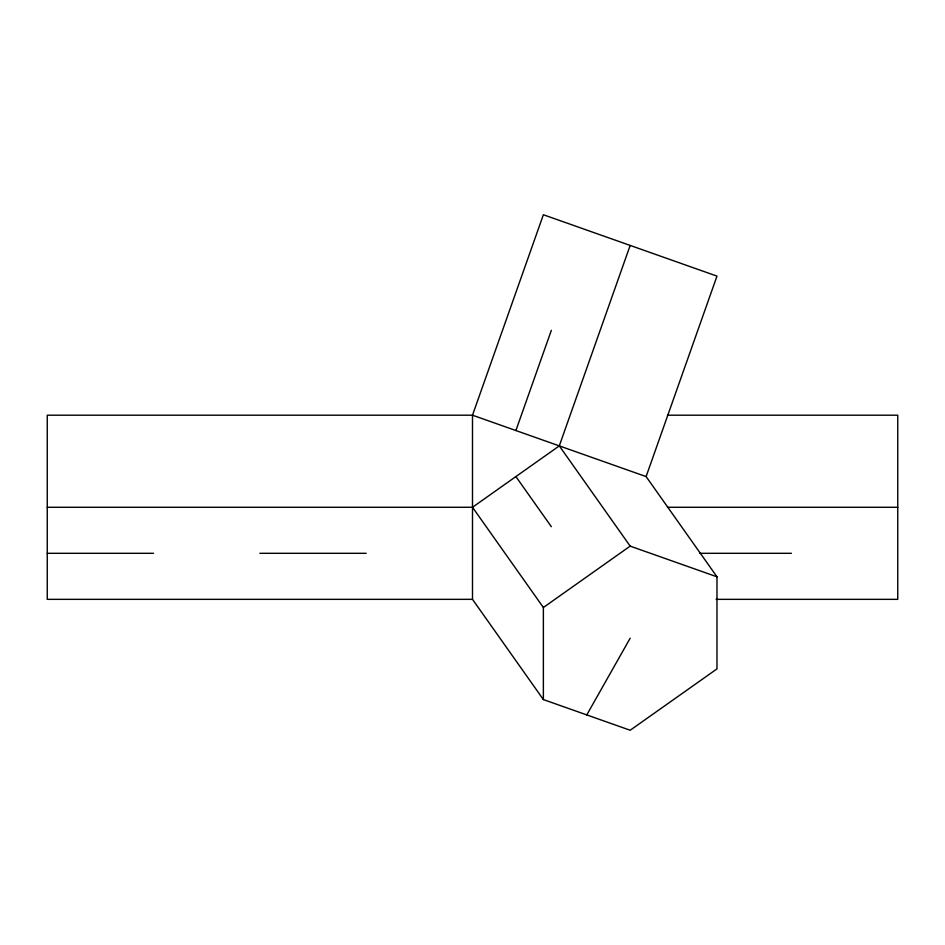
<?xml version="1.0" encoding="UTF-8"?>
<svg xmlns="http://www.w3.org/2000/svg" width="945" height="945" viewBox="0 0 945 945"><rect width="100%" height="100%" fill="white"/><g stroke="black" fill="none" stroke-linecap="round" stroke-linejoin="round"><path stroke-width="1.42" d="M515.899 430.542L551.337 330.313M47.25 507.276L472.5 507.276L559.298 445.886L630.173 245.428M646.108 476.587L716.983 276.117L543.375 214.739L472.5 415.198L472.5 599.343L543.375 699.572L630.173 730.261L716.983 668.883L716.983 576.816L646.108 476.587L472.5 415.198L47.25 415.198L47.25 599.343L472.5 599.343M586.774 714.916L630.173 638.194M543.375 699.572L543.375 607.505L630.173 546.127L716.983 576.816M667.406 415.198L897.75 415.198L897.75 599.343L716.133 599.343M667.406 507.276L897.75 507.276M47.25 553.309L153.562 553.309M259.875 553.309L366.188 553.309M699.891 553.309L791.437 553.309M559.298 445.886L630.173 546.127M515.899 476.587L551.337 526.696M472.5 507.276L543.375 607.505"/></g></svg>
